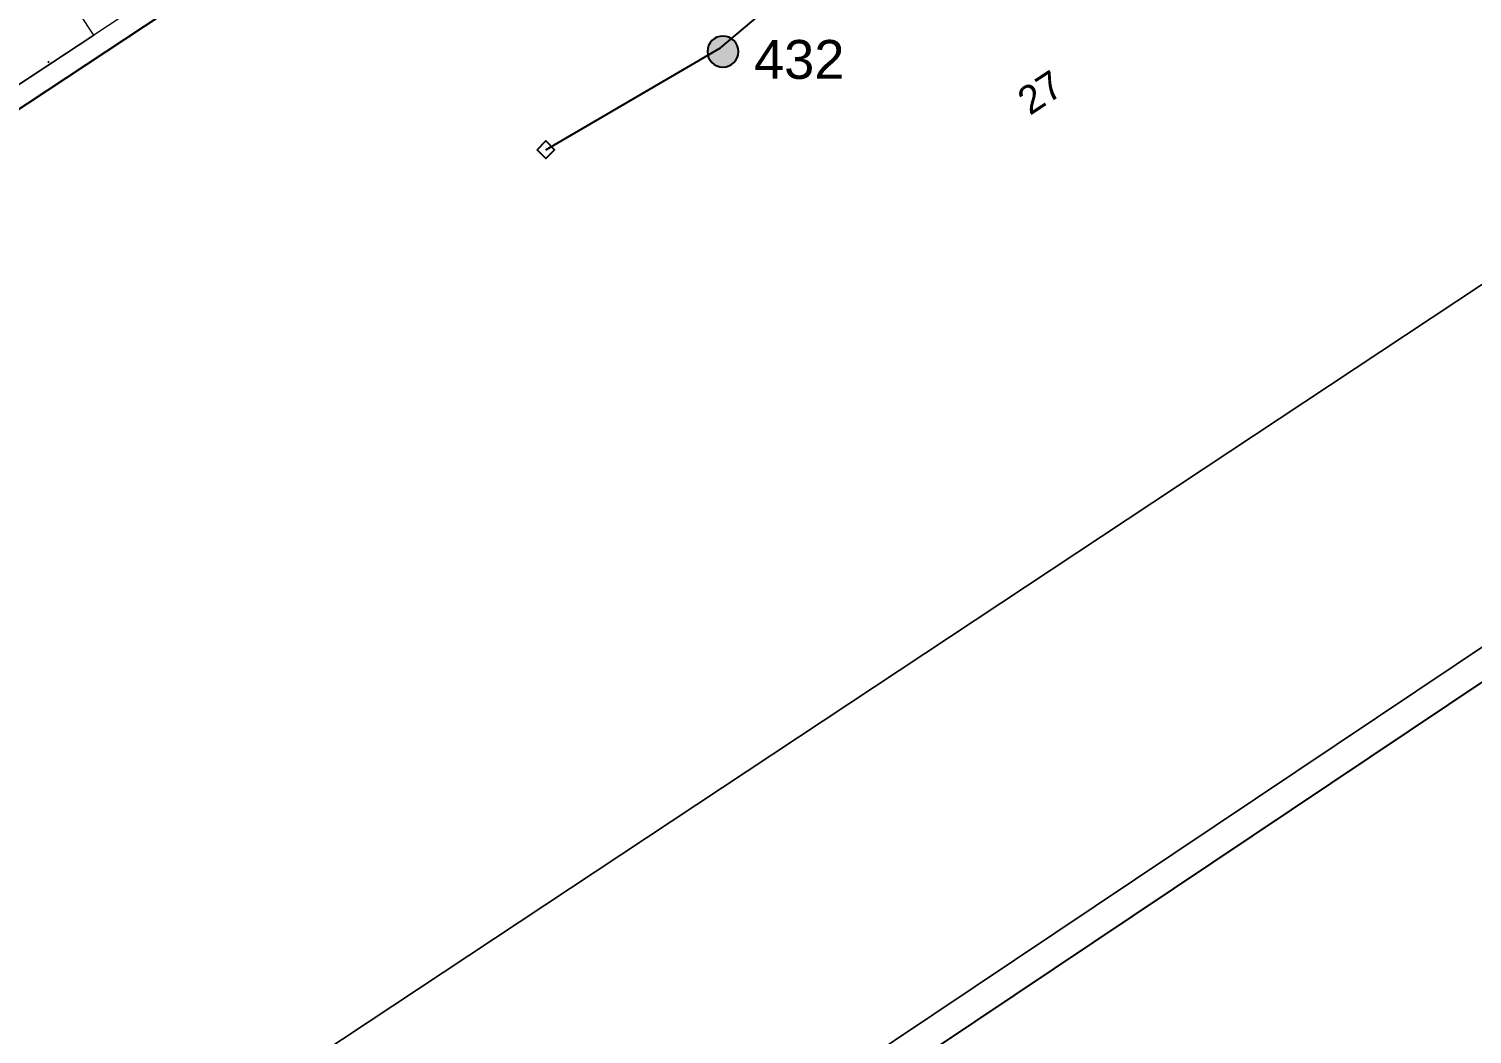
# Model space of a CAD drawing. Header units: metres. Extents: x 301970 to 303550, y 6271876 to 6273079.
# Drawn here: x 302700.1 to 302793, y 6272289.6 to 6272354.3 of the extents above; entities that cross this region are included whole.
import ezdxf
from ezdxf.enums import TextEntityAlignment as Align

# ---------------------------------------------------------------- set-up
doc = ezdxf.new("R2010")
doc.units = ezdxf.units.M
doc.layers.add('_User_subdivision', color=7, linetype='Continuous', transparency=0.7)
doc.layers.add('Cadastre Developer_SP_NEW', color=7, linetype='Continuous', lineweight=5)
doc.layers.add('Cadastre Land Parcels_SP_EXT', color=7, linetype='Continuous', lineweight=5, transparency=0.7)
doc.layers.add('Cadastre Roads_SP_EXT', color=7, linetype='Continuous', lineweight=5, transparency=0.7)
doc.layers.add('Features_HIDE', color=1, linetype='Continuous', plot=False)
doc.layers.add('Services_SP_EXT', color=7, linetype='Continuous')
doc.layers.add('SupportsOH_SP_TR_HV_LV_SL_EXT', color=7, linetype='Continuous')
doc.styles.add('POLE_LABEL', font='arial.ttf')
doc.styles.get("Standard").update_dxf_attribs({"font": 'arial.ttf'})

# ---------------------------------------------------------------- blocks, each defined once
blk = doc.blocks.new('CCP_EXT')
at = {"flags": 9}
for tag, p in [('STATE', (0, -1.8)), ('USAGE', (0, -1.2)), ('LEGEND', (0, -1.4)), ('LIFE_SUPPORT', (0, -1.6)), ('NOTES', (0, -2))]:
    blk.add_attdef(tag, text='', height=0.2, dxfattribs=at).set_placement(p, align=Align.MIDDLE_LEFT)
blk.add_wipeout([(0, 0.566), (0.566, 0), (0, -0.566), (-0.566, 0)])
blk.add_lwpolyline([(-0.566, 0), (0, 0.566), (0.566, 0), (0, -0.566), (-0.566, 0)])
at = {"flags": 1}
blk.add_attdef('Z', (0, 0), '', height=0.2, dxfattribs=at)
at = {"flags": 9}
for tag, p in [('CCP_TYPE', (0, 0)), ('OPERATING_VOLTAGE', (0, -0.6)), ('ORIENTATION', (0, -0.8)), ('OWNED_BY', (0, -1)), ('CONSTRUCTED_VOLTAGE', (0, -0.2)), ('NO_PHASES', (0, -0.4))]:
    blk.add_attdef(tag, text='', height=0.2, dxfattribs=at).set_placement(p, align=Align.MIDDLE_LEFT)
blk = doc.blocks.new('POLE_EXT')
blk.add_hatch(color=256).paths.add_polyline_path([(-1, 0, 1), (1, 0, 1)])
blk.add_lwpolyline([(-1, 0, 1), (1, 0, 1)], format="xyb", close=True)
for tag, height, flags, p in [('pNumber', 2.5, 8, (-17.84, 2.067)), ('OWNED_BY', 0.2, 9, (1.355, -0.4)), ('SPECIAL_USE', 0.2, 9, (1.355, -0.8)), ('STATE', 0.2, 9, (1.355, -1)), ('PARENT', 0.2, 9, (1.355, -0.6)), ('cLV', 0.2, 9, (1.355, -1.4)), ('hDepth', 0.2, 9, (1.355, -1.6)), ('hDia', 0.2, 9, (1.355, -1.8)), ('USAGE', 0.2, 9, (1.355, -1.2)), ('cHV', 0.2, 9, (1.355, -2)), ('LBRACKET', 0.2, 9, (1.355, -2.2)), ('LExisting', 0.2, 9, (1.355, -2.4)), ('LANTNUMBER', 0.2, 9, (1.355, -2.6)), ('LOther', 0.2, 9, (1.355, -2.8)), ('cLinedev', 0.2, 9, (1.355, -3.4)), ('pExisting', 0.2, 9, (1.355, -3.8)), ('LRemove', 0.2, 9, (1.355, -3)), ('LEGEND', 0.2, 9, (1.355, -3.2)), ('LOCATION', 0.2, 9, (1.355, -3.6)), ('pFooting', 0.2, 9, (1.355, -4.4)), ('pNew', 0.2, 9, (1.355, -4.6)), ('PFNUMBER', 0.2, 9, (1.355, -4)), ('NEWPFNUMBER', 0.2, 9, (1.355, -4.2)), ('pRelocate', 0.2, 9, (1.355, -5)), ('pRemove', 0.2, 9, (1.355, -5.2)), ('pReplace', 0.2, 9, (1.355, -5.4)), ('pStay', 0.2, 9, (1.355, -5.6)), ('cspan', 0.2, 9, (1.355, -6)), ('STREETNAME', 0.2, 9, (1.355, -6.2)), ('SUBURB', 0.2, 9, (1.355, -6.4)), ('pType', 0.2, 9, (1.355, -5.8)), ('NOTES', 0.2, 9, (1.355, -6.6)), ('OPERATED_BY', 0.2, 9, (1.355, -7.014)), ('MAINTAINED_BY', 0.2, 9, (1.355, -6.814))]:
    blk.add_attdef(tag, text='', height=height, dxfattribs=dict(flags=flags)).set_placement(p, align=Align.MIDDLE_LEFT)
at = {"style": 'POLE_LABEL'}
for tag, height, flags, p in [('ASSET_NUM', 2.5, 8, (2, 2)), ('STRUCTURE_PLANT_NUMBER', 0.2, 9, (1.355, 0.028)), ('STREET_CODE', 0.2, 9, (1.355, -0.2))]:
    blk.add_attdef(tag, text='', height=height, dxfattribs=dict(at, flags=flags)).set_placement(p, align=Align.MIDDLE_LEFT)
at = {"flags": 1}
blk.add_attdef('Z', (1.355, -7.328), '', height=0.2, dxfattribs=at)

msp = doc.modelspace()

# ---------------------------------------------------------------- hatches: boundary and pattern name
at = {"layer": '_User_subdivision', "transparency": 33554534}
h = msp.add_hatch(dxfattribs=at)
h.set_pattern_fill('DOTS', color=256, scale=2)
h.paths.add_polyline_path([(302704.243, 6272353.916), (302697.814, 6272363.643), (302669.179, 6272344.77), (302675.601, 6272335.054)])
h.paths.add_polyline_path([(302681.731, 6272346.411), (302687.414, 6272346.411), (302687.414, 6272349.474), (302681.731, 6272349.474)], flags=24)
h.paths.add_polyline_path([(302690.52, 6272358.542), (302696.73, 6272362.73), (302694.589, 6272365.905), (302688.379, 6272361.716)], flags=24)
h.paths.add_polyline_path([(302676.955, 6272354.398), (302682.638, 6272354.398), (302682.638, 6272357.462), (302676.955, 6272357.462)], flags=24)

# ---------------------------------------------------------------- linework, layer by layer
at = {"layer": 'Cadastre Developer_SP_NEW'}
msp.add_lwpolyline([(302669.179, 6272344.77), (302675.608, 6272335.042), (302704.243, 6272353.916), (302697.814, 6272363.643), (302669.179, 6272344.77)], dxfattribs=at)
at = {"layer": 'Cadastre Land Parcels_SP_EXT', "linetype": 'Continuous'}
for points in [[(302808.329, 6272368.74), (302783.589, 6272406.245), (302704.243, 6272353.916), (302644.044, 6272314.272), (302606.981, 6272288.049), (302632.93, 6272248.484), (302705.581, 6272279.557), (302818.026, 6272354.04), (302808.329, 6272368.74)], [(302669.977, 6272192.18), (302697.149, 6272210.14), (302747.583, 6272243.526), (302798.67, 6272277.311), (302849.628, 6272311.048), (302830.762, 6272339.386), (302714.367, 6272261.469), (302644.237, 6272231.561), (302669.977, 6272192.18)]]:
    msp.add_lwpolyline(points, close=True, dxfattribs=at)
at = {"layer": 'Features_HIDE', "linetype": 'Continuous'}
msp.add_lwpolyline([(302606.981, 6272288.049), (302726.377, 6272366.983), (302784.249, 6272405.243), (302751.131, 6272455.511), (302614.51, 6272365.753), (302573.634, 6272338.898), (302606.981, 6272288.049)], close=True, dxfattribs=at)
at = {"layer": 'Services_SP_EXT'}
msp.add_lwpolyline([(302810.779, 6272319.721), (302806.713, 6272321.042), (302806.713, 6272321.042), (302715.296, 6272259.845), (302645.168, 6272229.938), (302643.501, 6272228.82), (302635.356, 6272223.483), (302624.531, 6272216.33), (302619.385, 6272212.773)], dxfattribs=at)

# ---------------------------------------------------------------- block references
at = {"layer": 'SupportsOH_SP_TR_HV_LV_SL_EXT'}
ref = msp.add_blockref('POLE_EXT', (302744.739, 6272352.857), dxfattribs=at)
ref.add_attrib('ASSET_NUM', '432', dxfattribs={"layer": 'Features_HIDE', "height": 2.5, "style": 'POLE_LABEL'}).set_placement((302746.739, 6272353.607), align=Align.TOP_LEFT)

# ---------------------------------------------------------------- texts
at = {"layer": 'Cadastre Land Parcels_SP_EXT'}
msp.add_text('27', height=1.8, rotation=33.38959, dxfattribs=at).set_placement((302764.501, 6272348.712))

# ---------------------------------------------------------------- next in the draw order: block references
at = {"layer": 'Services_SP_EXT'}
msp.add_blockref('CCP_EXT', (302733.339, 6272346.543), dxfattribs=at)

# ---------------------------------------------------------------- next in the draw order: linework, layer by layer
at = {"layer": 'Cadastre Roads_SP_EXT', "linetype": 'Continuous'}
msp.add_lwpolyline([(302714.367, 6272261.469), (302830.762, 6272339.386), (302830.762, 6272339.386), (302824.76, 6272346.292), (302818.026, 6272354.04), (302705.581, 6272279.557)], dxfattribs=at)
at = {"layer": 'Services_SP_EXT'}
msp.add_lwpolyline([(302733.339, 6272346.543), (302744.594, 6272353.092), (302765.728, 6272370.89), (302800.023, 6272391.25)], dxfattribs=at)

doc.saveas('drawing.dxf')
